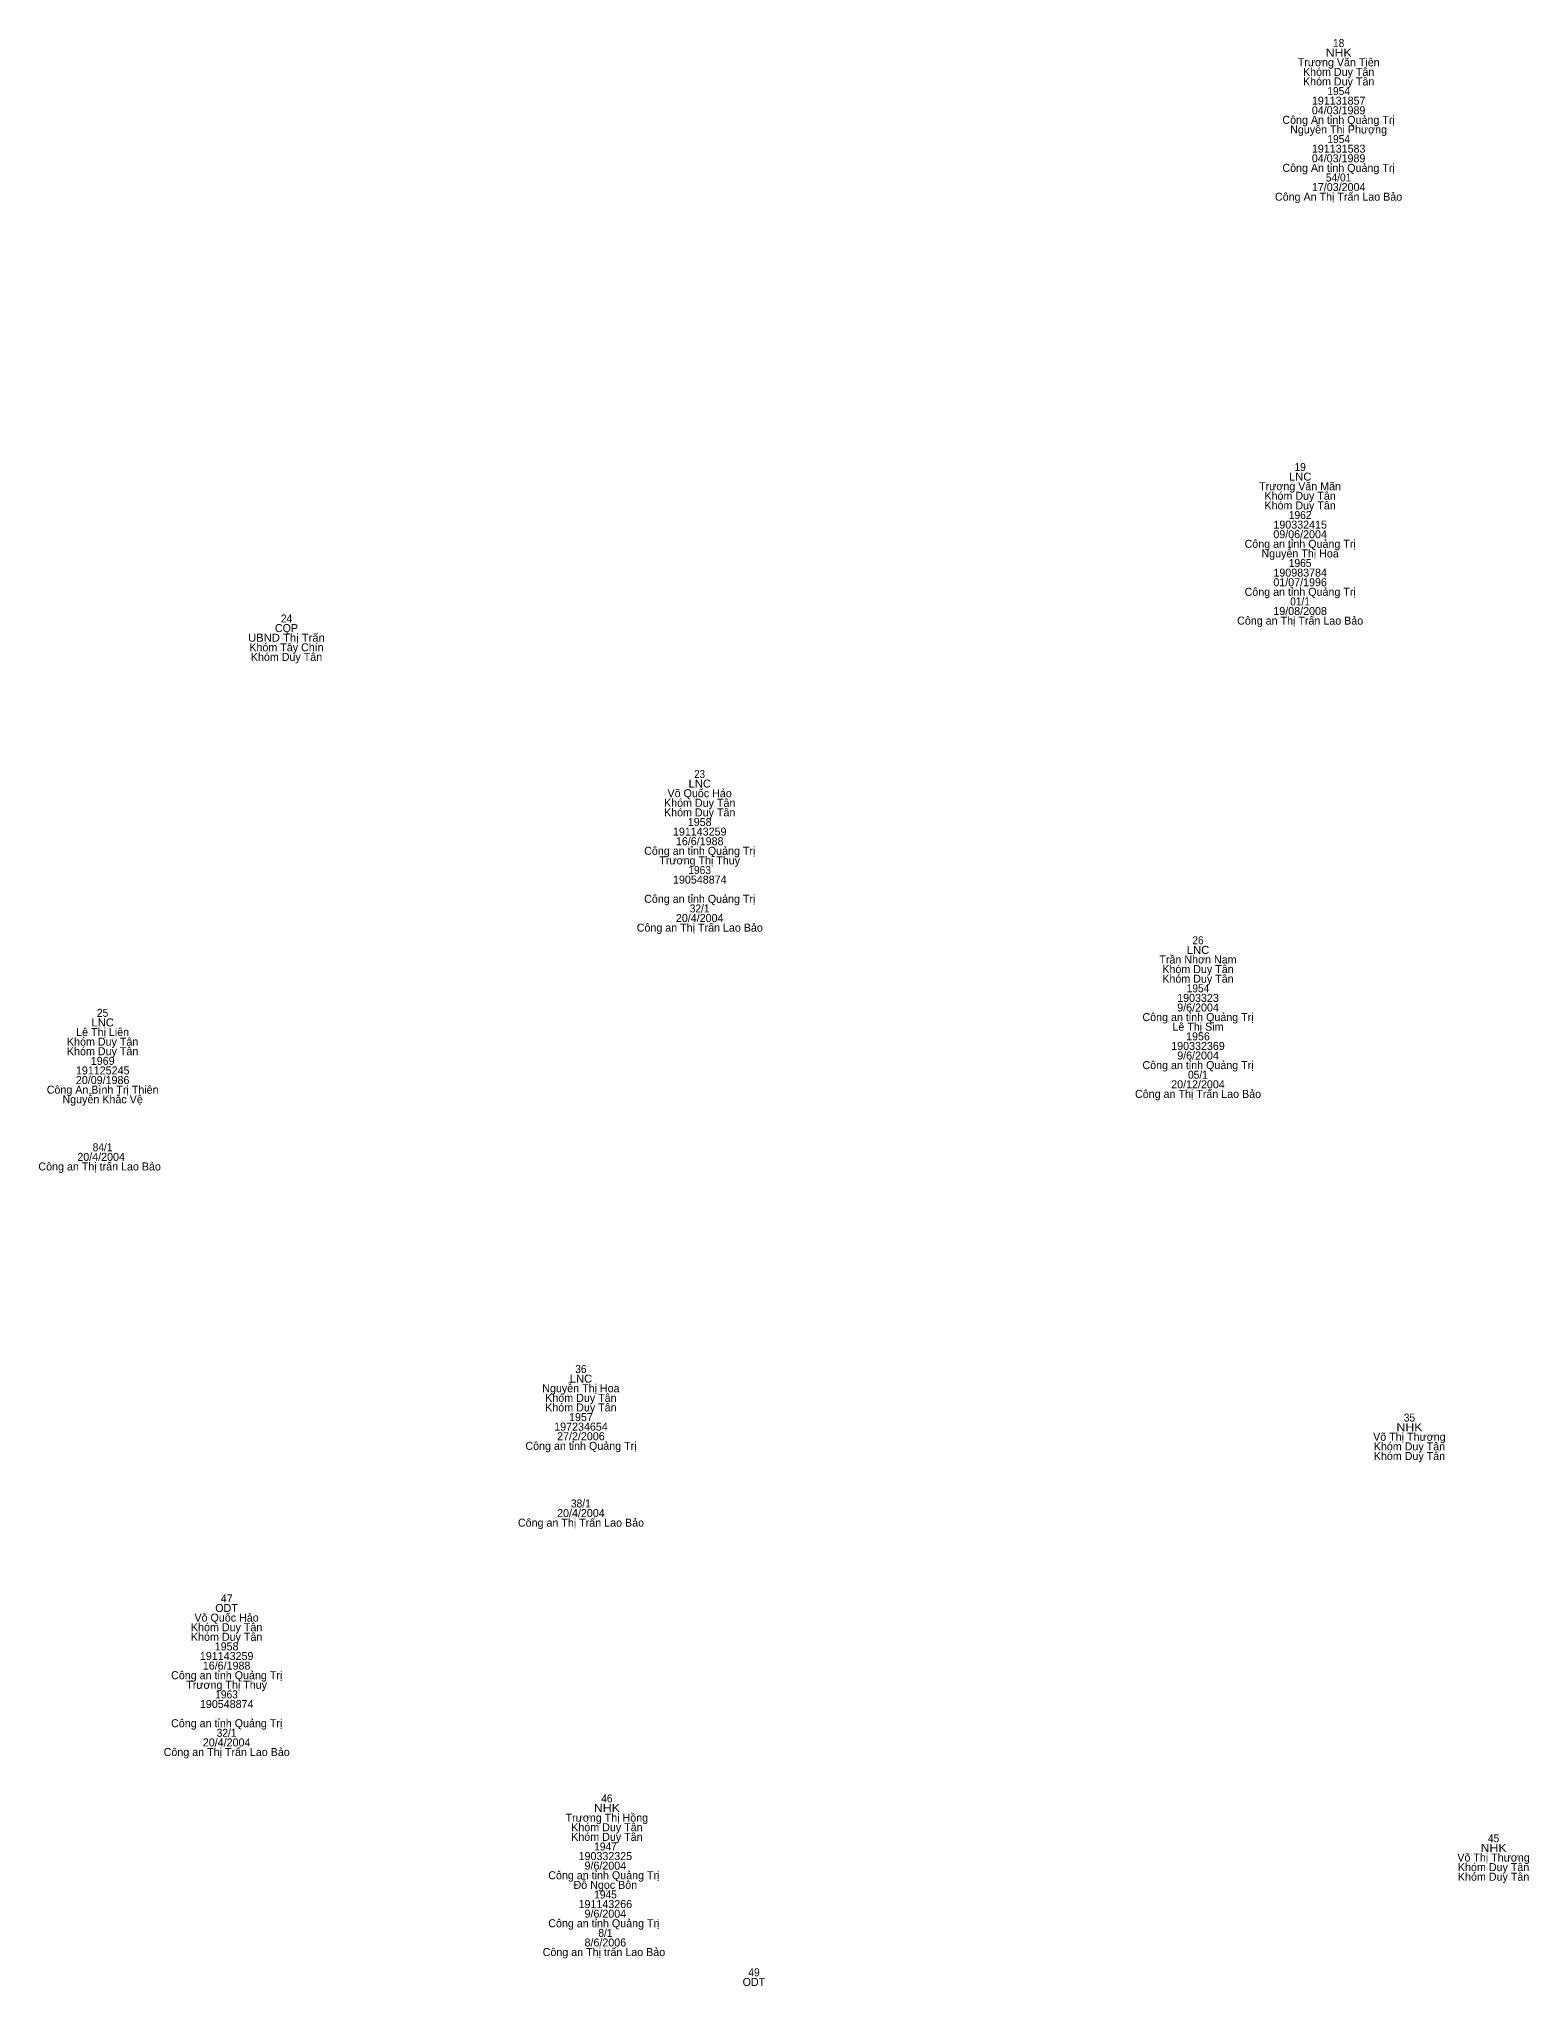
# Model space of a CAD drawing. Header units: metres. Extents: x 535887 to 536548, y 1837332 to 1837987.
# Drawn here: x 536026.4 to 536138.2, y 1837617.8 to 1837763.8 of the extents above; entities that cross this region are included whole.
import ezdxf
from ezdxf.enums import TextEntityAlignment as Align

# ---------------------------------------------------------------- set-up
doc = ezdxf.new("R2010")
doc.units = ezdxf.units.M
doc.header["$LTSCALE"] = 0.24
doc.layers.add('1', color=7, linetype='Continuous')

msp = doc.modelspace()

# ---------------------------------------------------------------- texts
at = {"layer": '1'}
for s, p in [('Trương Văn Tiên', (536123.925, 1837761.71)), ('Khóm Duy Tân', (536123.92, 1837760.99)), ('Khóm Duy Tân', (536123.92, 1837760.27)), ('191131857', (536123.92, 1837758.83)), ('Công An tỉnh Quảng Trị', (536123.915, 1837757.39)), ('04/03/1989', (536123.915, 1837758.11)), ('Nguyễn Thị Phượng', (536123.915, 1837756.67)), ('04/03/1989', (536123.915, 1837754.51)), ('191131583', (536123.92, 1837755.23)), ('Công An tỉnh Quảng Trị', (536123.915, 1837753.79)), ('Công An Thị Trấn Lao Bảo', (536123.915, 1837751.63)), ('17/03/2004', (536123.92, 1837752.35)), ('Trương Văn Mãn', (536121.025, 1837729.92)), ('Khóm Duy Tân', (536121.03, 1837729.2)), ('Khóm Duy Tân', (536121.03, 1837728.48)), ('190332415', (536121.035, 1837727.04)), ('Công an tỉnh Quảng Trị', (536121.035, 1837725.6)), ('09/06/2004', (536121.03, 1837726.32)), ('Nguyễn Thị Hoa', (536121.03, 1837724.88)), ('01/07/1996', (536121.03, 1837722.72)), ('190983784', (536121.035, 1837723.44)), ('Công an tỉnh Quảng Trị', (536121.035, 1837722)), ('Công an Thị Trấn Lao Bảo', (536121.035, 1837719.84)), ('19/08/2008', (536121.03, 1837720.56)), ('CQP', (536045.01, 1837719.28)), ('Khóm Tây Chín', (536045.01, 1837717.84)), ('Khóm Duy Tân', (536045.01, 1837717.12)), ('Võ Quốc Hảo', (536075.995, 1837706.9)), ('Khóm Duy Tân', (536076, 1837706.18)), ('Khóm Duy Tân', (536076, 1837705.46)), ('191143259', (536076, 1837704.02)), ('16/6/1988', (536076, 1837703.3)), ('1958', (536076, 1837704.74)), ('Công an tỉnh Quảng Trị', (536076.005, 1837702.58)), ('Trương Thị Thuý', (536076, 1837701.86)), ('190548874', (536076.005, 1837700.42)), ('Công an tỉnh Quảng Trị', (536076.005, 1837698.98)), ('20/4/2004', (536076, 1837697.54)), ('Công an Thị Trấn Lao Bảo', (536076.005, 1837696.82)), ('Trần Nhơn Nam', (536113.37, 1837694.43)), ('Khóm Duy Tân', (536113.37, 1837693.71)), ('Khóm Duy Tân', (536113.37, 1837692.99)), ('Công an tỉnh Quảng Trị', (536113.375, 1837690.11)), ('9/6/2004', (536113.375, 1837690.83)), ('1903323', (536113.37, 1837691.55)), ('Lê Thị Liên', (536031.22, 1837688.99)), ('Lê Thị Sim', (536113.37, 1837689.39)), ('Khóm Duy Tân', (536031.22, 1837688.27)), ('Khóm Duy Tân', (536031.22, 1837687.55)), ('190332369', (536113.37, 1837687.95)), ('9/6/2004', (536113.375, 1837687.23)), ('1956', (536113.37, 1837688.67)), ('191125245', (536031.225, 1837686.11)), ('1969', (536031.225, 1837686.83)), ('Công an tỉnh Quảng Trị', (536113.375, 1837686.51)), ('Công An Bình Trị Thiên', (536031.22, 1837684.67)), ('20/09/1986', (536031.22, 1837685.39)), ('Công an Thị Trấn Lao Bảo', (536113.375, 1837684.35)), ('20/12/2004', (536113.37, 1837685.07)), ('Nguyễn Khắc Vệ', (536031.22, 1837683.95)), ('Công an Thị trấn Lao Bảo  ', (536031.22, 1837678.91)), ('20/4/2004 ', (536031.22, 1837679.63)), ('Nguyễn Thị Hoa', (536067.09, 1837662.28)), ('Khóm Duy Tân', (536067.09, 1837661.56)), ('Khóm Duy Tân', (536067.09, 1837660.84)), ('1957', (536067.095, 1837660.12)), ('197234654', (536067.095, 1837659.4)), ('27/2/2006', (536067.09, 1837658.68)), ('Võ Thị Thương', (536129.225, 1837658.64)), ('Công an tỉnh Quảng Trị', (536067.095, 1837657.96)), ('Khóm Duy Tân', (536129.23, 1837657.92)), ('Khóm Duy Tân', (536129.23, 1837657.2)), ('Công an Thị Trấn Lao Bảo', (536067.095, 1837652.2)), ('20/4/2004', (536067.09, 1837652.92)), ('47', (536040.525, 1837646.52)), ('Võ Quốc Hảo', (536040.515, 1837645.08)), ('ODT', (536040.515, 1837645.8)), ('Khóm Duy Tân', (536040.52, 1837644.36)), ('Khóm Duy Tân', (536040.52, 1837643.64)), ('191143259', (536040.52, 1837642.2)), ('1958', (536040.52, 1837642.92)), ('Công an tỉnh Quảng Trị', (536040.525, 1837640.76)), ('16/6/1988', (536040.52, 1837641.48)), ('Trương Thị Thuý', (536040.52, 1837640.04)), ('190548874', (536040.525, 1837638.6)), ('Công an tỉnh Quảng Trị', (536040.525, 1837637.16)), ('Công an Thị Trấn Lao Bảo', (536040.525, 1837635)), ('20/4/2004', (536040.52, 1837635.72)), ('Trương Thị Hồng', (536069.035, 1837630.08)), ('Khóm Duy Tân', (536069.04, 1837629.36)), ('Khóm Duy Tân', (536069.04, 1837628.64)), ('190332325 ', (536069.035, 1837627.2)), ('9/6/2004 ', (536069.035, 1837626.48)), ('Võ Thị Thương', (536135.535, 1837627.09)), ('Khóm Duy Tân', (536135.54, 1837626.37)), ('Công an tỉnh Quảng Trị  ', (536069.035, 1837625.76)), ('Đỗ Ngọc Bôn ', (536069.035, 1837625.04)), ('Khóm Duy Tân', (536135.54, 1837625.65)), ('191143266 ', (536069.035, 1837623.6)), ('Công an tỉnh Quảng Trị  ', (536069.035, 1837622.16)), ('9/6/2004 ', (536069.035, 1837622.88)), ('8/6/2006 ', (536069.035, 1837620.72)), ('Công an Thị trấn Lao Bảo  ', (536069.04, 1837620)), ('ODT', (536080.065, 1837617.76))]:
    msp.add_text(s, height=0.6, dxfattribs=at).set_placement(p, align=Align.CENTER)
for s, width, p in [('NHK', 1.15, (536123.92, 1837762.43)), ('18', 0.95, (536123.92, 1837763.15)), ('1954', 0.95, (536123.92, 1837759.55)), ('1954', 0.95, (536123.92, 1837755.95)), ('54/01', 0.95, (536123.915, 1837753.07)), ('19', 0.95, (536121.035, 1837731.36)), ('LNC', 1.05, (536121.035, 1837730.64)), ('1962', 0.95, (536121.035, 1837727.76)), ('1965', 0.95, (536121.03, 1837724.16)), ('01/1', 0.95, (536121.025, 1837721.28)), ('24', 0.95, (536045.01, 1837720)), ('UBND Thị Trấn', 1.05, (536045.005, 1837718.56)), ('23', 0.9, (536075.995, 1837708.34)), ('LNC', 1.05, (536076.005, 1837707.62)), ('1963', 0.95, (536075.995, 1837701.14)), ('32/1', 0.95, (536075.995, 1837698.26)), ('LNC', 1.05, (536113.375, 1837695.15)), ('26', 0.95, (536113.37, 1837695.87)), ('1954', 0.95, (536113.37, 1837692.27)), ('25', 0.95, (536031.22, 1837690.43)), ('LNC', 1.05, (536031.225, 1837689.71)), ('05/1', 0.95, (536113.365, 1837685.79)), ('84/1', 0.95, (536031.215, 1837680.35)), ('LNC', 1.05, (536067.095, 1837663)), ('36', 0.95, (536067.09, 1837663.72)), ('35', 0.95, (536129.23, 1837660.08)), ('NHK', 1.15, (536129.23, 1837659.36)), ('38/1', 0.95, (536067.085, 1837653.64)), ('1963', 0.95, (536040.515, 1837639.32)), ('32/1', 0.95, (536040.515, 1837636.44)), ('NHK', 1.15, (536069.04, 1837630.8)), ('46', 0.95, (536069.04, 1837631.52)), ('1947 ', 0.95, (536069.04, 1837627.92)), ('NHK', 1.15, (536135.54, 1837627.81)), ('45', 0.95, (536135.54, 1837628.53)), ('1945 ', 0.95, (536069.04, 1837624.32)), ('8/1 ', 0.95, (536069.035, 1837621.44)), ('49', 0.95, (536080.075, 1837618.48))]:
    msp.add_text(s, height=0.6, dxfattribs=dict(at, width=width)).set_placement(p, align=Align.CENTER)

doc.saveas('drawing.dxf')
